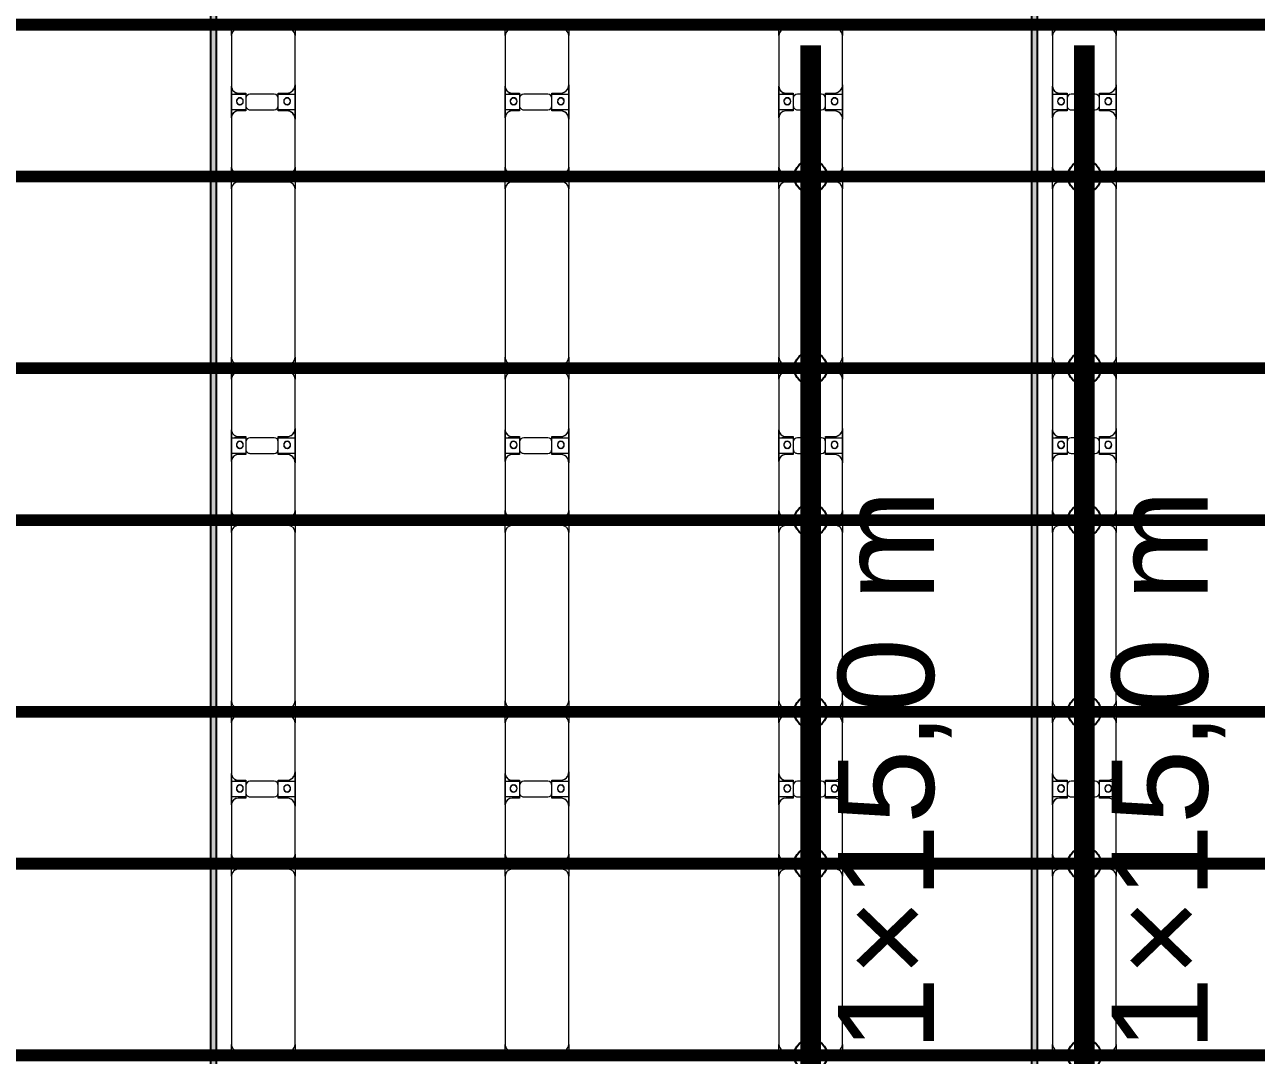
# Model space of a CAD drawing. Header units: millimetres. Extents: x -291190 to 146725, y 19759 to 185158.
# Drawn here: x -20923 to -11923, y 91933 to 99463 of the extents above; entities that cross this region are included whole.
import ezdxf

# ---------------------------------------------------------------- set-up
doc = ezdxf.new("R2010")
doc.units = ezdxf.units.MM
doc.layers.add('A-GENM', color=13, linetype='Continuous', lineweight=9)
doc.layers.add('S-BEAM', color=12, linetype='Continuous', lineweight=9)
doc.layers.add('GC-GHI CHU', color=2, linetype='Continuous')
doc.layers.add('GC-HOP 40x60 GIA CUONG', color=1, linetype='Continuous')
doc.styles.add('GC_VN', font='arial.ttf')

# ---------------------------------------------------------------- blocks, each defined once
blk = doc.blocks.new('Dai phao do pin - DẢI PHAO ĐỠ PIN-51784-KHUNG KẾT CẤU BÈ PIN 4')
at = {"layer": 'A-GENM', "color": 7}
for p, q in [((55929.9, 241.6), (55989.7, 241.6)), ((55929.9, 241.6), (55989.7, 241.6)), ((55939.7, 191.6), (55939.7, -173.4)), ((56349.7, 241.6), (55989.7, 241.6)), ((56349.7, 241.6), (56532.2, 241.6)), ((56532.2, 241.6), (56349.7, 241.6)), ((56409.7, 118.2), (56409.7, 181.6)), ((56417.8, 241.6), (56600.3, 241.6)), ((56417.8, 116.2), (56417.8, 241.6)), ((56600.3, 241.6), (56417.8, 241.6)), ((56532.2, 241.6), (56532.2, 116.2)), ((56540.3, 181.6), (56540.3, 118.2)), ((56950.3, 241.6), (56600.3, 241.6)), ((56950.3, 241.6), (56999.9, 241.6)), ((56950.3, 241.6), (56999.9, 241.6)), ((57039.9, 241.6), (57109.7, 241.6)), ((57039.9, 241.6), (57109.7, 241.6)), ((57059.7, 191.6), (57059.7, -173.4)), ((58340.3, 241.6), (57109.7, 241.6)), ((58340.3, 241.6), (58399.9, 241.6)), ((58340.3, 241.6), (58399.9, 241.6)), ((58390.3, -173.4), (58390.3, 191.6)), ((58439.9, 241.6), (58499.7, 241.6)), ((58439.9, 241.6), (58499.7, 241.6)), ((58449.7, 191.6), (58449.7, -173.4)), ((58859.7, 241.6), (58499.7, 241.6)), ((58859.7, 241.6), (59042.2, 241.6)), ((59042.2, 241.6), (58859.7, 241.6)), ((58919.7, 118.2), (58919.7, 181.6)), ((58927.8, 241.6), (59110.3, 241.6)), ((58927.8, 116.2), (58927.8, 241.6)), ((59110.3, 241.6), (58927.8, 241.6)), ((59042.2, 241.6), (59042.2, 116.2)), ((59050.3, 181.6), (59050.3, 118.2)), ((59460.3, 241.6), (59110.3, 241.6)), ((59460.3, 241.6), (59509.9, 241.6)), ((59460.3, 241.6), (59509.9, 241.6)), ((59549.9, 241.6), (59619.7, 241.6)), ((59549.9, 241.6), (59619.7, 241.6)), ((59569.7, 191.6), (59569.7, -173.4)), ((60850.3, 241.6), (59619.7, 241.6)), ((60850.3, 241.6), (60909.9, 241.6)), ((60850.3, 241.6), (60909.9, 241.6)), ((60900.3, -173.4), (60900.3, 191.6)), ((60949.9, 241.6), (61009.7, 241.6)), ((60949.9, 241.6), (61009.7, 241.6)), ((60959.7, 191.6), (60959.7, -173.4)), ((61369.7, 241.6), (61009.7, 241.6)), ((61369.7, 241.6), (61552.2, 241.6)), ((61552.2, 241.6), (61369.7, 241.6)), ((61429.7, 118.2), (61429.7, 181.6)), ((61437.8, 241.6), (61620.3, 241.6)), ((61437.8, 116.2), (61437.8, 241.6)), ((61620.3, 241.6), (61437.8, 241.6)), ((61552.2, 241.6), (61552.2, 116.2)), ((61560.3, 181.6), (61560.3, 118.2)), ((61970.3, 241.6), (61620.3, 241.6)), ((61970.3, 241.6), (62019.9, 241.6)), ((61970.3, 241.6), (62019.9, 241.6)), ((62059.9, 241.6), (62129.7, 241.6)), ((62059.9, 241.6), (62129.7, 241.6)), ((62079.7, 191.6), (62079.7, -173.4)), ((63360.3, 241.6), (62129.7, 241.6)), ((63360.3, 241.6), (63419.9, 241.6)), ((63360.3, 241.6), (63419.9, 241.6)), ((63410.3, -173.4), (63410.3, 191.6)), ((56502.2, 118.2), (56409.7, 118.2)), ((56540.3, 118.2), (56447.8, 118.2)), ((59012.2, 118.2), (58919.7, 118.2)), ((59050.3, 118.2), (58957.8, 118.2)), ((61522.2, 118.2), (61429.7, 118.2)), ((61560.3, 118.2), (61467.8, 118.2)), ((56417.8, 88.2), (56417.8, -88.2)), ((56532.2, -88.2), (56532.2, 88.2)), ((58927.8, 88.2), (58927.8, -88.2)), ((59042.2, -88.2), (59042.2, 88.2)), ((61437.8, 88.2), (61437.8, -88.2)), ((61552.2, -88.2), (61552.2, 88.2)), ((56409.7, -173.4), (56409.7, -118.2)), ((56409.7, -118.2), (56502.2, -118.2)), ((56417.8, -223.4), (56417.8, -116.2)), ((56417.8, -169.2), (56417.8, -202)), ((56447.8, -118.2), (56540.3, -118.2)), ((56532.2, -116.2), (56532.2, -223.4)), ((56540.3, -118.2), (56540.3, -173.4)), ((58919.7, -173.4), (58919.7, -118.2)), ((58919.7, -118.2), (59012.2, -118.2)), ((58927.8, -223.4), (58927.8, -116.2)), ((58927.8, -169.2), (58927.8, -202)), ((58957.8, -118.2), (59050.3, -118.2)), ((59042.2, -116.2), (59042.2, -223.4)), ((59050.3, -118.2), (59050.3, -173.4)), ((61429.7, -173.4), (61429.7, -118.2)), ((61429.7, -118.2), (61522.2, -118.2)), ((61437.8, -223.4), (61437.8, -116.2)), ((61437.8, -169.2), (61437.8, -202)), ((61467.8, -118.2), (61560.3, -118.2)), ((61552.2, -116.2), (61552.2, -223.4)), ((61560.3, -118.2), (61560.3, -173.4)), ((55989.7, -223.4), (55929.9, -223.4)), ((55989.7, -223.4), (55929.9, -223.4)), ((55989.7, -223.4), (56359.7, -223.4)), ((56532.2, -223.4), (56359.7, -223.4)), ((56359.7, -223.4), (56532.2, -223.4)), ((56590.3, -223.4), (56417.8, -223.4)), ((56417.8, -223.4), (56590.3, -223.4)), ((56590.3, -223.4), (56950.3, -223.4)), ((56999.9, -223.4), (56950.3, -223.4)), ((56999.9, -223.4), (56950.3, -223.4)), ((57109.7, -223.4), (57039.9, -223.4)), ((57109.7, -223.4), (57039.9, -223.4)), ((57109.7, -223.4), (58340.3, -223.4)), ((58399.9, -223.4), (58340.3, -223.4)), ((58399.9, -223.4), (58340.3, -223.4)), ((58499.7, -223.4), (58439.9, -223.4)), ((58499.7, -223.4), (58439.9, -223.4)), ((58499.7, -223.4), (58869.7, -223.4)), ((59042.2, -223.4), (58869.7, -223.4)), ((58869.7, -223.4), (59042.2, -223.4)), ((59100.3, -223.4), (58927.8, -223.4)), ((58927.8, -223.4), (59100.3, -223.4)), ((59100.3, -223.4), (59460.3, -223.4)), ((59509.9, -223.4), (59460.3, -223.4)), ((59509.9, -223.4), (59460.3, -223.4)), ((59619.7, -223.4), (59549.9, -223.4)), ((59619.7, -223.4), (59549.9, -223.4)), ((59619.7, -223.4), (60850.3, -223.4)), ((60909.9, -223.4), (60850.3, -223.4)), ((60909.9, -223.4), (60850.3, -223.4)), ((61009.7, -223.4), (60949.9, -223.4)), ((61009.7, -223.4), (60949.9, -223.4)), ((61009.7, -223.4), (61379.7, -223.4)), ((61552.2, -223.4), (61379.7, -223.4)), ((61379.7, -223.4), (61552.2, -223.4)), ((61610.3, -223.4), (61437.8, -223.4)), ((61437.8, -223.4), (61610.3, -223.4)), ((61610.3, -223.4), (61970.3, -223.4)), ((62019.9, -223.4), (61970.3, -223.4)), ((62019.9, -223.4), (61970.3, -223.4)), ((62129.7, -223.4), (62059.9, -223.4)), ((62129.7, -223.4), (62059.9, -223.4)), ((62129.7, -223.4), (63360.3, -223.4)), ((63419.9, -223.4), (63360.3, -223.4)), ((63419.9, -223.4), (63360.3, -223.4))]:
    blk.add_line(p, q, dxfattribs=at)
for centre, radius, start, end in [((55989.7, 191.6), 50, 90, 180), ((55989.7, 191.6), 50, 105, 180), ((56349.7, 181.6), 60, 360, 90), ((56349.7, 181.6), 60, 45, 60), ((56349.7, 181.6), 60, 360, 60), ((56349.7, 181.6), 60, 45, 60), ((56468.6, 183.2), 25, 0, 180), ((56468.6, 183.2), 25, 180, 0), ((56468.6, 183.2), 25, 360, 165), ((56471.4, 183.2), 25, 0, 180), ((56471.4, 183.2), 25, 90, 180), ((56471.4, 183.2), 25, 180, 0), ((56471.4, 183.2), 25, 180, 270), ((56468.6, 183.2), 25, 270, 360), ((56471.4, 183.2), 25, 15, 75), ((56600.3, 181.6), 60, 90, 180), ((56600.3, 181.6), 60, 120, 180), ((56950.3, 191.6), 50, 15, 90), ((56950.3, 191.6), 50, 15, 75), ((57109.7, 191.6), 50, 90, 180), ((57109.7, 191.6), 50, 150, 180), ((57109.7, 191.6), 50, 105, 120), ((58340.3, 191.6), 50, 360, 90), ((58340.3, 191.6), 50, 60, 90), ((58340.3, 191.6), 50, 15, 30), ((58499.7, 191.6), 50, 90, 180), ((58499.7, 191.6), 50, 105, 180), ((58859.7, 181.6), 60, 360, 90), ((58859.7, 181.6), 60, 45, 60), ((58859.7, 181.6), 60, 360, 60), ((58859.7, 181.6), 60, 45, 60), ((58978.6, 183.2), 25, 0, 180), ((58978.6, 183.2), 25, 180, 0), ((58978.6, 183.2), 25, 360, 165), ((58981.4, 183.2), 25, 0, 180), ((58981.4, 183.2), 25, 90, 180), ((58981.4, 183.2), 25, 180, 0), ((58981.4, 183.2), 25, 180, 270), ((58978.6, 183.2), 25, 270, 360), ((58981.4, 183.2), 25, 15, 75), ((59110.3, 181.6), 60, 90, 180), ((59110.3, 181.6), 60, 120, 180), ((59460.3, 191.6), 50, 15, 90), ((59460.3, 191.6), 50, 15, 75), ((59619.7, 191.6), 50, 90, 180), ((59619.7, 191.6), 50, 150, 180), ((59619.7, 191.6), 50, 105, 120), ((60850.3, 191.6), 50, 360, 90), ((60850.3, 191.6), 50, 60, 90), ((60850.3, 191.6), 50, 15, 30), ((61009.7, 191.6), 50, 90, 180), ((61009.7, 191.6), 50, 105, 180), ((61369.7, 181.6), 60, 360, 90), ((61369.7, 181.6), 60, 45, 60), ((61369.7, 181.6), 60, 360, 60), ((61369.7, 181.6), 60, 45, 60), ((61488.6, 183.2), 25, 0, 180), ((61488.6, 183.2), 25, 180, 360), ((61488.6, 183.2), 25, 360, 165), ((61491.4, 183.2), 25, 0, 180), ((61491.4, 183.2), 25, 90, 180), ((61491.4, 183.2), 25, 180, 0), ((61491.4, 183.2), 25, 180, 270), ((61488.6, 183.2), 25, 270, 360), ((61491.4, 183.2), 25, 15, 75), ((61620.3, 181.6), 60, 90, 180), ((61620.3, 181.6), 60, 120, 180), ((61970.3, 191.6), 50, 15, 90), ((61970.3, 191.6), 50, 15, 75), ((62129.7, 191.6), 50, 90, 180), ((62129.7, 191.6), 50, 150, 180), ((62129.7, 191.6), 50, 105, 120), ((63360.3, 191.6), 50, 360, 90), ((63360.3, 191.6), 50, 60, 90), ((63360.3, 191.6), 50, 15, 30), ((56447.8, 88.2), 30, 90, 180), ((56468.6, 183.2), 25, 210, 255), ((56471.4, 183.2), 25, 285, 330), ((56502.2, 88.2), 30, 360, 90), ((58957.8, 88.2), 30, 90, 180), ((58978.6, 183.2), 25, 210, 255), ((58981.4, 183.2), 25, 285, 330), ((59012.2, 88.2), 30, 360, 90), ((61467.8, 88.2), 30, 90, 180), ((61488.6, 183.2), 25, 210, 255), ((61491.4, 183.2), 25, 285, 330), ((61522.2, 88.2), 30, 360, 90), ((56447.8, -88.2), 30, 180, 270), ((56502.2, -88.2), 30, 270, 360), ((58957.8, -88.2), 30, 180, 270), ((59012.2, -88.2), 30, 270, 360), ((61467.8, -88.2), 30, 180, 270), ((61522.2, -88.2), 30, 270, 360), ((55989.7, -173.4), 50, 180, 270), ((55989.7, -173.4), 50, 180, 255), ((56359.7, -173.4), 50, 270, 360), ((56359.7, -173.4), 50, 285, 360), ((56359.7, -173.4), 50, 315, 0), ((56359.7, -173.4), 50, 315, 0), ((56468.6, -161.8), 25, 0, 180), ((56468.6, -161.8), 25, 180, 0), ((56468.6, -161.8), 25, 105, 165), ((56468.6, -161.8), 25, 195, 360), ((56471.4, -161.8), 25, 0, 180), ((56471.4, -161.8), 25, 105, 180), ((56471.4, -161.8), 25, 180, 360), ((56471.4, -161.8), 25, 180, 270), ((56468.6, -161.8), 25, 360, 75), ((56471.4, -161.8), 25, 15, 75), ((56471.4, -161.8), 25, 285, 345), ((56590.3, -173.4), 50, 180, 270), ((56590.3, -173.4), 50, 180, 255), ((57109.7, -173.4), 50, 180, 270), ((57109.7, -173.4), 50, 180, 210), ((58340.3, -173.4), 50, 270, 360), ((58340.3, -173.4), 50, 330, 360), ((58499.7, -173.4), 50, 180, 270), ((58499.7, -173.4), 50, 180, 255), ((58869.7, -173.4), 50, 270, 360), ((58869.7, -173.4), 50, 285, 360), ((58869.7, -173.4), 50, 315, 0), ((58869.7, -173.4), 50, 315, 0), ((58978.6, -161.8), 25, 0, 180), ((58978.6, -161.8), 25, 180, 0), ((58978.6, -161.8), 25, 105, 165), ((58978.6, -161.8), 25, 195, 360), ((58981.4, -161.8), 25, 0, 180), ((58981.4, -161.8), 25, 105, 180), ((58981.4, -161.8), 25, 180, 360), ((58981.4, -161.8), 25, 180, 270), ((58978.6, -161.8), 25, 360, 75), ((58981.4, -161.8), 25, 15, 75), ((58981.4, -161.8), 25, 285, 345), ((59100.3, -173.4), 50, 180, 270), ((59100.3, -173.4), 50, 180, 255), ((59619.7, -173.4), 50, 180, 270), ((59619.7, -173.4), 50, 180, 210), ((60850.3, -173.4), 50, 270, 360), ((60850.3, -173.4), 50, 330, 360), ((61009.7, -173.4), 50, 180, 270), ((61009.7, -173.4), 50, 180, 255), ((61379.7, -173.4), 50, 270, 360), ((61379.7, -173.4), 50, 285, 360), ((61379.7, -173.4), 50, 315, 0), ((61379.7, -173.4), 50, 315, 0), ((61488.6, -161.8), 25, 0, 180), ((61488.6, -161.8), 25, 180, 360), ((61488.6, -161.8), 25, 105, 165), ((61488.6, -161.8), 25, 195, 360), ((61491.4, -161.8), 25, 0, 180), ((61491.4, -161.8), 25, 105, 180), ((61491.4, -161.8), 25, 180, 360), ((61491.4, -161.8), 25, 180, 270), ((61488.6, -161.8), 25, 360, 75), ((61491.4, -161.8), 25, 15, 75), ((61491.4, -161.8), 25, 285, 345), ((61610.3, -173.4), 50, 180, 270), ((61610.3, -173.4), 50, 180, 255), ((62129.7, -173.4), 50, 180, 270), ((62129.7, -173.4), 50, 180, 210), ((63360.3, -173.4), 50, 270, 360), ((63360.3, -173.4), 50, 330, 360), ((56590.3, -173.4), 50, 210, 225), ((56590.3, -173.4), 50, 210, 225), ((56950.3, -173.4), 50, 270, 345), ((56950.3, -173.4), 50, 285, 345), ((57109.7, -173.4), 50, 240, 270), ((58340.3, -173.4), 50, 285, 300), ((59100.3, -173.4), 50, 210, 225), ((59100.3, -173.4), 50, 210, 225), ((59460.3, -173.4), 50, 270, 345), ((59460.3, -173.4), 50, 285, 345), ((59619.7, -173.4), 50, 240, 270), ((60850.3, -173.4), 50, 285, 300), ((61610.3, -173.4), 50, 210, 225), ((61610.3, -173.4), 50, 210, 225), ((61970.3, -173.4), 50, 270, 345), ((61970.3, -173.4), 50, 285, 345), ((62129.7, -173.4), 50, 240, 270), ((63360.3, -173.4), 50, 285, 300)]:
    blk.add_arc(centre, radius, start, end, dxfattribs=at)
blk = doc.blocks.new('Dai phao do pin - DẢI PHAO ĐỠ PIN-V13-KHUNG KẾT CẤU BÈ PIN 4')
at = {"layer": 'A-GENM', "color": 7}
for p, q in [((55929.9, 241.6), (55989.7, 241.6)), ((55929.9, 241.6), (55989.7, 241.6)), ((55939.7, 191.6), (55939.7, -173.4)), ((56349.7, 241.6), (55989.7, 241.6)), ((56349.7, 241.6), (56532.2, 241.6)), ((56532.2, 241.6), (56349.7, 241.6)), ((56409.7, 118.2), (56409.7, 181.6)), ((56417.8, 241.6), (56600.3, 241.6)), ((56417.8, 116.2), (56417.8, 241.6)), ((56600.3, 241.6), (56417.8, 241.6)), ((56532.2, 241.6), (56532.2, 116.2)), ((56540.3, 181.6), (56540.3, 118.2)), ((56950.3, 241.6), (56600.3, 241.6)), ((56950.3, 241.6), (56999.9, 241.6)), ((56950.3, 241.6), (56999.9, 241.6)), ((57039.9, 241.6), (57109.7, 241.6)), ((57039.9, 241.6), (57109.7, 241.6)), ((57059.7, 191.6), (57059.7, -173.4)), ((58340.3, 241.6), (57109.7, 241.6)), ((58340.3, 241.6), (58399.9, 241.6)), ((58340.3, 241.6), (58399.9, 241.6)), ((58390.3, -173.4), (58390.3, 191.6)), ((58439.9, 241.6), (58499.7, 241.6)), ((58439.9, 241.6), (58499.7, 241.6)), ((58449.7, 191.6), (58449.7, -173.4)), ((58859.7, 241.6), (58499.7, 241.6)), ((58859.7, 241.6), (59042.2, 241.6)), ((59042.2, 241.6), (58859.7, 241.6)), ((58919.7, 118.2), (58919.7, 181.6)), ((58927.8, 241.6), (59110.3, 241.6)), ((58927.8, 116.2), (58927.8, 241.6)), ((59110.3, 241.6), (58927.8, 241.6)), ((59042.2, 241.6), (59042.2, 116.2)), ((59050.3, 181.6), (59050.3, 118.2)), ((59460.3, 241.6), (59110.3, 241.6)), ((59460.3, 241.6), (59509.9, 241.6)), ((59460.3, 241.6), (59509.9, 241.6)), ((59549.9, 241.6), (59619.7, 241.6)), ((59549.9, 241.6), (59619.7, 241.6)), ((59569.7, 191.6), (59569.7, -173.4)), ((60850.3, 241.6), (59619.7, 241.6)), ((60850.3, 241.6), (60909.9, 241.6)), ((60850.3, 241.6), (60909.9, 241.6)), ((60900.3, -173.4), (60900.3, 191.6)), ((60949.9, 241.6), (61009.7, 241.6)), ((60949.9, 241.6), (61009.7, 241.6)), ((60959.7, 191.6), (60959.7, -173.4)), ((61369.7, 241.6), (61009.7, 241.6)), ((61369.7, 241.6), (61552.2, 241.6)), ((61552.2, 241.6), (61369.7, 241.6)), ((61429.7, 118.2), (61429.7, 181.6)), ((61437.8, 241.6), (61620.3, 241.6)), ((61437.8, 116.2), (61437.8, 241.6)), ((61620.3, 241.6), (61437.8, 241.6)), ((61552.2, 241.6), (61552.2, 116.2)), ((61560.3, 181.6), (61560.3, 118.2)), ((61970.3, 241.6), (61620.3, 241.6)), ((61970.3, 241.6), (62019.9, 241.6)), ((61970.3, 241.6), (62019.9, 241.6)), ((62059.9, 241.6), (62129.7, 241.6)), ((62059.9, 241.6), (62129.7, 241.6)), ((62079.7, 191.6), (62079.7, -173.4)), ((63360.3, 241.6), (62129.7, 241.6)), ((63360.3, 241.6), (63419.9, 241.6)), ((63360.3, 241.6), (63419.9, 241.6)), ((63410.3, -173.4), (63410.3, 191.6)), ((56502.2, 118.2), (56409.7, 118.2)), ((56540.3, 118.2), (56447.8, 118.2)), ((59012.2, 118.2), (58919.7, 118.2)), ((59050.3, 118.2), (58957.8, 118.2)), ((61522.2, 118.2), (61429.7, 118.2)), ((61560.3, 118.2), (61467.8, 118.2)), ((56417.8, 88.2), (56417.8, -88.2)), ((56532.2, -88.2), (56532.2, 88.2)), ((58927.8, 88.2), (58927.8, -88.2)), ((59042.2, -88.2), (59042.2, 88.2)), ((61437.8, 88.2), (61437.8, -88.2)), ((61552.2, -88.2), (61552.2, 88.2)), ((56409.7, -173.4), (56409.7, -118.2)), ((56409.7, -118.2), (56502.2, -118.2)), ((56417.8, -223.4), (56417.8, -116.2)), ((56417.8, -169.2), (56417.8, -202)), ((56447.8, -118.2), (56540.3, -118.2)), ((56532.2, -116.2), (56532.2, -223.4)), ((56540.3, -118.2), (56540.3, -173.4)), ((58919.7, -173.4), (58919.7, -118.2)), ((58919.7, -118.2), (59012.2, -118.2)), ((58927.8, -223.4), (58927.8, -116.2)), ((58927.8, -169.2), (58927.8, -202)), ((58957.8, -118.2), (59050.3, -118.2)), ((59042.2, -116.2), (59042.2, -223.4)), ((59050.3, -118.2), (59050.3, -173.4)), ((61429.7, -173.4), (61429.7, -118.2)), ((61429.7, -118.2), (61522.2, -118.2)), ((61437.8, -223.4), (61437.8, -116.2)), ((61437.8, -169.2), (61437.8, -202)), ((61467.8, -118.2), (61560.3, -118.2)), ((61552.2, -116.2), (61552.2, -223.4)), ((61560.3, -118.2), (61560.3, -173.4)), ((55989.7, -223.4), (55929.9, -223.4)), ((55989.7, -223.4), (55929.9, -223.4)), ((55989.7, -223.4), (56359.7, -223.4)), ((56532.2, -223.4), (56359.7, -223.4)), ((56359.7, -223.4), (56532.2, -223.4)), ((56590.3, -223.4), (56417.8, -223.4)), ((56417.8, -223.4), (56590.3, -223.4)), ((56590.3, -223.4), (56950.3, -223.4)), ((56999.9, -223.4), (56950.3, -223.4)), ((56999.9, -223.4), (56950.3, -223.4)), ((57109.7, -223.4), (57039.9, -223.4)), ((57109.7, -223.4), (57039.9, -223.4)), ((57109.7, -223.4), (58340.3, -223.4)), ((58399.9, -223.4), (58340.3, -223.4)), ((58399.9, -223.4), (58340.3, -223.4)), ((58499.7, -223.4), (58439.9, -223.4)), ((58499.7, -223.4), (58439.9, -223.4)), ((58499.7, -223.4), (58869.7, -223.4)), ((59042.2, -223.4), (58869.7, -223.4)), ((58869.7, -223.4), (59042.2, -223.4)), ((59100.3, -223.4), (58927.8, -223.4)), ((58927.8, -223.4), (59100.3, -223.4)), ((59100.3, -223.4), (59460.3, -223.4)), ((59509.9, -223.4), (59460.3, -223.4)), ((59509.9, -223.4), (59460.3, -223.4)), ((59619.7, -223.4), (59549.9, -223.4)), ((59619.7, -223.4), (59549.9, -223.4)), ((59619.7, -223.4), (60850.3, -223.4)), ((60909.9, -223.4), (60850.3, -223.4)), ((60909.9, -223.4), (60850.3, -223.4)), ((61009.7, -223.4), (60949.9, -223.4)), ((61009.7, -223.4), (60949.9, -223.4)), ((61009.7, -223.4), (61379.7, -223.4)), ((61552.2, -223.4), (61379.7, -223.4)), ((61379.7, -223.4), (61552.2, -223.4)), ((61610.3, -223.4), (61437.8, -223.4)), ((61437.8, -223.4), (61610.3, -223.4)), ((61610.3, -223.4), (61970.3, -223.4)), ((62019.9, -223.4), (61970.3, -223.4)), ((62019.9, -223.4), (61970.3, -223.4)), ((62129.7, -223.4), (62059.9, -223.4)), ((62129.7, -223.4), (62059.9, -223.4)), ((62129.7, -223.4), (63360.3, -223.4)), ((63419.9, -223.4), (63360.3, -223.4)), ((63419.9, -223.4), (63360.3, -223.4))]:
    blk.add_line(p, q, dxfattribs=at)
for centre, radius, start, end in [((55989.7, 191.6), 50, 90, 180), ((55989.7, 191.6), 50, 105, 180), ((56349.7, 181.6), 60, 360, 90), ((56349.7, 181.6), 60, 45, 60), ((56349.7, 181.6), 60, 360, 60), ((56349.7, 181.6), 60, 45, 60), ((56468.6, 183.2), 25, 0, 180), ((56468.6, 183.2), 25, 180, 0), ((56468.6, 183.2), 25, 360, 165), ((56471.4, 183.2), 25, 0, 180), ((56471.4, 183.2), 25, 90, 180), ((56471.4, 183.2), 25, 180, 0), ((56471.4, 183.2), 25, 180, 270), ((56468.6, 183.2), 25, 270, 360), ((56471.4, 183.2), 25, 15, 75), ((56600.3, 181.6), 60, 90, 180), ((56600.3, 181.6), 60, 120, 180), ((56950.3, 191.6), 50, 15, 90), ((56950.3, 191.6), 50, 15, 75), ((57109.7, 191.6), 50, 90, 180), ((57109.7, 191.6), 50, 150, 180), ((57109.7, 191.6), 50, 105, 120), ((58340.3, 191.6), 50, 360, 90), ((58340.3, 191.6), 50, 60, 90), ((58340.3, 191.6), 50, 15, 30), ((58499.7, 191.6), 50, 90, 180), ((58499.7, 191.6), 50, 105, 180), ((58859.7, 181.6), 60, 360, 90), ((58859.7, 181.6), 60, 45, 60), ((58859.7, 181.6), 60, 360, 60), ((58859.7, 181.6), 60, 45, 60), ((58978.6, 183.2), 25, 0, 180), ((58978.6, 183.2), 25, 180, 0), ((58978.6, 183.2), 25, 360, 165), ((58981.4, 183.2), 25, 0, 180), ((58981.4, 183.2), 25, 90, 180), ((58981.4, 183.2), 25, 180, 0), ((58981.4, 183.2), 25, 180, 270), ((58978.6, 183.2), 25, 270, 360), ((58981.4, 183.2), 25, 15, 75), ((59110.3, 181.6), 60, 90, 180), ((59110.3, 181.6), 60, 120, 180), ((59460.3, 191.6), 50, 15, 90), ((59460.3, 191.6), 50, 15, 75), ((59619.7, 191.6), 50, 90, 180), ((59619.7, 191.6), 50, 150, 180), ((59619.7, 191.6), 50, 105, 120), ((60850.3, 191.6), 50, 360, 90), ((60850.3, 191.6), 50, 60, 90), ((60850.3, 191.6), 50, 15, 30), ((61009.7, 191.6), 50, 90, 180), ((61009.7, 191.6), 50, 105, 180), ((61369.7, 181.6), 60, 360, 90), ((61369.7, 181.6), 60, 45, 60), ((61369.7, 181.6), 60, 360, 60), ((61369.7, 181.6), 60, 45, 60), ((61488.6, 183.2), 25, 0, 180), ((61488.6, 183.2), 25, 180, 360), ((61488.6, 183.2), 25, 360, 165), ((61491.4, 183.2), 25, 0, 180), ((61491.4, 183.2), 25, 90, 180), ((61491.4, 183.2), 25, 180, 0), ((61491.4, 183.2), 25, 180, 270), ((61488.6, 183.2), 25, 270, 360), ((61491.4, 183.2), 25, 15, 75), ((61620.3, 181.6), 60, 90, 180), ((61620.3, 181.6), 60, 120, 180), ((61970.3, 191.6), 50, 15, 90), ((61970.3, 191.6), 50, 15, 75), ((62129.7, 191.6), 50, 90, 180), ((62129.7, 191.6), 50, 150, 180), ((62129.7, 191.6), 50, 105, 120), ((63360.3, 191.6), 50, 360, 90), ((63360.3, 191.6), 50, 60, 90), ((63360.3, 191.6), 50, 15, 30), ((56447.8, 88.2), 30, 90, 180), ((56468.6, 183.2), 25, 210, 255), ((56471.4, 183.2), 25, 285, 330), ((56502.2, 88.2), 30, 360, 90), ((58957.8, 88.2), 30, 90, 180), ((58978.6, 183.2), 25, 210, 255), ((58981.4, 183.2), 25, 285, 330), ((59012.2, 88.2), 30, 360, 90), ((61467.8, 88.2), 30, 90, 180), ((61488.6, 183.2), 25, 210, 255), ((61491.4, 183.2), 25, 285, 330), ((61522.2, 88.2), 30, 360, 90), ((56447.8, -88.2), 30, 180, 270), ((56502.2, -88.2), 30, 270, 360), ((58957.8, -88.2), 30, 180, 270), ((59012.2, -88.2), 30, 270, 360), ((61467.8, -88.2), 30, 180, 270), ((61522.2, -88.2), 30, 270, 360), ((55989.7, -173.4), 50, 180, 270), ((56359.7, -173.4), 50, 270, 360), ((56468.6, -161.8), 25, 0, 180), ((56468.6, -161.8), 25, 180, 0), ((56468.6, -161.8), 25, 105, 165), ((56468.6, -161.8), 25, 195, 360), ((56471.4, -161.8), 25, 0, 180), ((56471.4, -161.8), 25, 105, 180), ((56471.4, -161.8), 25, 180, 360), ((56471.4, -161.8), 25, 180, 270), ((56468.6, -161.8), 25, 360, 75), ((56471.4, -161.8), 25, 15, 75), ((56471.4, -161.8), 25, 285, 345), ((56590.3, -173.4), 50, 180, 270), ((56950.3, -173.4), 50, 270, 360), ((57109.7, -173.4), 50, 180, 270), ((58340.3, -173.4), 50, 270, 360), ((58499.7, -173.4), 50, 180, 270), ((58869.7, -173.4), 50, 270, 360), ((58978.6, -161.8), 25, 0, 180), ((58978.6, -161.8), 25, 180, 0), ((58978.6, -161.8), 25, 105, 165), ((58978.6, -161.8), 25, 195, 360), ((58981.4, -161.8), 25, 0, 180), ((58981.4, -161.8), 25, 105, 180), ((58981.4, -161.8), 25, 180, 360), ((58981.4, -161.8), 25, 180, 270), ((58978.6, -161.8), 25, 360, 75), ((58981.4, -161.8), 25, 15, 75), ((58981.4, -161.8), 25, 285, 345), ((59100.3, -173.4), 50, 180, 270), ((59460.3, -173.4), 50, 270, 360), ((59619.7, -173.4), 50, 180, 270), ((60850.3, -173.4), 50, 270, 360), ((61009.7, -173.4), 50, 180, 270), ((61379.7, -173.4), 50, 270, 360), ((61488.6, -161.8), 25, 0, 180), ((61488.6, -161.8), 25, 180, 360), ((61488.6, -161.8), 25, 105, 165), ((61488.6, -161.8), 25, 195, 360), ((61491.4, -161.8), 25, 0, 180), ((61491.4, -161.8), 25, 105, 180), ((61491.4, -161.8), 25, 180, 360), ((61491.4, -161.8), 25, 180, 270), ((61488.6, -161.8), 25, 360, 75), ((61491.4, -161.8), 25, 15, 75), ((61491.4, -161.8), 25, 285, 345), ((61610.3, -173.4), 50, 180, 270), ((61970.3, -173.4), 50, 270, 360), ((62129.7, -173.4), 50, 180, 270), ((63360.3, -173.4), 50, 270, 360), ((55989.7, -173.4), 50, 189.01741, 255), ((56359.7, -173.4), 50, 285, 350.98259), ((56359.7, -173.4), 50, 315, 350.98259), ((56359.7, -173.4), 50, 315, 350.98259), ((56590.3, -173.4), 50, 189.01741, 255), ((56590.3, -173.4), 50, 210, 225), ((56590.3, -173.4), 50, 210, 225), ((56950.3, -173.4), 50, 285, 350.98259), ((57109.7, -173.4), 50, 195, 210), ((57109.7, -173.4), 50, 240, 270), ((58340.3, -173.4), 50, 285, 300), ((58340.3, -173.4), 50, 330, 345), ((58499.7, -173.4), 50, 189.01741, 255), ((58869.7, -173.4), 50, 285, 350.98259), ((58869.7, -173.4), 50, 315, 350.98259), ((58869.7, -173.4), 50, 315, 350.98259), ((59100.3, -173.4), 50, 189.01741, 255), ((59100.3, -173.4), 50, 210, 225), ((59100.3, -173.4), 50, 210, 225), ((59460.3, -173.4), 50, 285, 350.98259), ((59619.7, -173.4), 50, 195, 210), ((59619.7, -173.4), 50, 240, 270), ((60850.3, -173.4), 50, 285, 300), ((60850.3, -173.4), 50, 330, 345), ((61009.7, -173.4), 50, 189.01741, 255), ((61379.7, -173.4), 50, 285, 350.98259), ((61379.7, -173.4), 50, 315, 350.98259), ((61379.7, -173.4), 50, 315, 350.98259), ((61610.3, -173.4), 50, 189.01741, 255), ((61610.3, -173.4), 50, 210, 225), ((61610.3, -173.4), 50, 210, 225), ((61970.3, -173.4), 50, 285, 350.98259), ((62129.7, -173.4), 50, 195, 210), ((62129.7, -173.4), 50, 240, 270), ((63360.3, -173.4), 50, 285, 300), ((63360.3, -173.4), 50, 330, 345)]:
    blk.add_arc(centre, radius, start, end, dxfattribs=at)
blk = doc.blocks.new('Dai phao do pin - DẢI PHAO ĐỠ PIN-V14-KHUNG KẾT CẤU BÈ PIN 4')
at = {"layer": 'A-GENM', "color": 7}
for p, q in [((55929.9, 241.6), (55989.7, 241.6)), ((55929.9, 241.6), (55989.7, 241.6)), ((55939.7, 191.6), (55939.7, -173.4)), ((56349.7, 241.6), (55989.7, 241.6)), ((56349.7, 241.6), (56532.2, 241.6)), ((56532.2, 241.6), (56349.7, 241.6)), ((56409.7, 118.2), (56409.7, 181.6)), ((56417.8, 241.6), (56600.3, 241.6)), ((56417.8, 116.2), (56417.8, 241.6)), ((56600.3, 241.6), (56417.8, 241.6)), ((56532.2, 241.6), (56532.2, 116.2)), ((56540.3, 181.6), (56540.3, 118.2)), ((56950.3, 241.6), (56600.3, 241.6)), ((56950.3, 241.6), (56999.9, 241.6)), ((56950.3, 241.6), (56999.9, 241.6)), ((57039.9, 241.6), (57109.7, 241.6)), ((57039.9, 241.6), (57109.7, 241.6)), ((57059.7, 191.6), (57059.7, -173.4)), ((58340.3, 241.6), (57109.7, 241.6)), ((58340.3, 241.6), (58399.9, 241.6)), ((58340.3, 241.6), (58399.9, 241.6)), ((58390.3, -173.4), (58390.3, 191.6)), ((58439.9, 241.6), (58499.7, 241.6)), ((58439.9, 241.6), (58499.7, 241.6)), ((58449.7, 191.6), (58449.7, -173.4)), ((58859.7, 241.6), (58499.7, 241.6)), ((58859.7, 241.6), (59042.2, 241.6)), ((59042.2, 241.6), (58859.7, 241.6)), ((58919.7, 118.2), (58919.7, 181.6)), ((58927.8, 241.6), (59110.3, 241.6)), ((58927.8, 116.2), (58927.8, 241.6)), ((59110.3, 241.6), (58927.8, 241.6)), ((59042.2, 241.6), (59042.2, 116.2)), ((59050.3, 181.6), (59050.3, 118.2)), ((59460.3, 241.6), (59110.3, 241.6)), ((59460.3, 241.6), (59509.9, 241.6)), ((59460.3, 241.6), (59509.9, 241.6)), ((59549.9, 241.6), (59619.7, 241.6)), ((59549.9, 241.6), (59619.7, 241.6)), ((59569.7, 191.6), (59569.7, -173.4)), ((60850.3, 241.6), (59619.7, 241.6)), ((60850.3, 241.6), (60909.9, 241.6)), ((60850.3, 241.6), (60909.9, 241.6)), ((60900.3, -173.4), (60900.3, 191.6)), ((60949.9, 241.6), (61009.7, 241.6)), ((60949.9, 241.6), (61009.7, 241.6)), ((60959.7, 191.6), (60959.7, -173.4)), ((61369.7, 241.6), (61009.7, 241.6)), ((61369.7, 241.6), (61552.2, 241.6)), ((61552.2, 241.6), (61369.7, 241.6)), ((61429.7, 118.2), (61429.7, 181.6)), ((61437.8, 241.6), (61620.3, 241.6)), ((61437.8, 116.2), (61437.8, 241.6)), ((61620.3, 241.6), (61437.8, 241.6)), ((61552.2, 241.6), (61552.2, 116.2)), ((61560.3, 181.6), (61560.3, 118.2)), ((61970.3, 241.6), (61620.3, 241.6)), ((61970.3, 241.6), (62019.9, 241.6)), ((61970.3, 241.6), (62019.9, 241.6)), ((62059.9, 241.6), (62129.7, 241.6)), ((62059.9, 241.6), (62129.7, 241.6)), ((62079.7, 191.6), (62079.7, -173.4)), ((63360.3, 241.6), (62129.7, 241.6)), ((63360.3, 241.6), (63419.9, 241.6)), ((63360.3, 241.6), (63419.9, 241.6)), ((63410.3, -173.4), (63410.3, 191.6)), ((56502.2, 118.2), (56409.7, 118.2)), ((56540.3, 118.2), (56447.8, 118.2)), ((59012.2, 118.2), (58919.7, 118.2)), ((59050.3, 118.2), (58957.8, 118.2)), ((61522.2, 118.2), (61429.7, 118.2)), ((61560.3, 118.2), (61467.8, 118.2)), ((56417.8, 88.2), (56417.8, -88.2)), ((56532.2, -88.2), (56532.2, 88.2)), ((58927.8, 88.2), (58927.8, -88.2)), ((59042.2, -88.2), (59042.2, 88.2)), ((61437.8, 88.2), (61437.8, -88.2)), ((61552.2, -88.2), (61552.2, 88.2)), ((56409.7, -173.4), (56409.7, -118.2)), ((56409.7, -118.2), (56502.2, -118.2)), ((56417.8, -223.4), (56417.8, -116.2)), ((56417.8, -169.2), (56417.8, -202)), ((56447.8, -118.2), (56540.3, -118.2)), ((56532.2, -116.2), (56532.2, -223.4)), ((56540.3, -118.2), (56540.3, -173.4)), ((58919.7, -173.4), (58919.7, -118.2)), ((58919.7, -118.2), (59012.2, -118.2)), ((58927.8, -223.4), (58927.8, -116.2)), ((58927.8, -169.2), (58927.8, -202)), ((58957.8, -118.2), (59050.3, -118.2)), ((59042.2, -116.2), (59042.2, -223.4)), ((59050.3, -118.2), (59050.3, -173.4)), ((61429.7, -173.4), (61429.7, -118.2)), ((61429.7, -118.2), (61522.2, -118.2)), ((61437.8, -223.4), (61437.8, -116.2)), ((61437.8, -169.2), (61437.8, -202)), ((61467.8, -118.2), (61560.3, -118.2)), ((61552.2, -116.2), (61552.2, -223.4)), ((61560.3, -118.2), (61560.3, -173.4)), ((55989.7, -223.4), (55929.9, -223.4)), ((55989.7, -223.4), (55929.9, -223.4)), ((55989.7, -223.4), (56359.7, -223.4)), ((56532.2, -223.4), (56359.7, -223.4)), ((56359.7, -223.4), (56532.2, -223.4)), ((56590.3, -223.4), (56417.8, -223.4)), ((56417.8, -223.4), (56590.3, -223.4)), ((56590.3, -223.4), (56950.3, -223.4)), ((56999.9, -223.4), (56950.3, -223.4)), ((56999.9, -223.4), (56950.3, -223.4)), ((57109.7, -223.4), (57039.9, -223.4)), ((57109.7, -223.4), (57039.9, -223.4)), ((57109.7, -223.4), (58340.3, -223.4)), ((58399.9, -223.4), (58340.3, -223.4)), ((58399.9, -223.4), (58340.3, -223.4)), ((58499.7, -223.4), (58439.9, -223.4)), ((58499.7, -223.4), (58439.9, -223.4)), ((58499.7, -223.4), (58869.7, -223.4)), ((59042.2, -223.4), (58869.7, -223.4)), ((58869.7, -223.4), (59042.2, -223.4)), ((59100.3, -223.4), (58927.8, -223.4)), ((58927.8, -223.4), (59100.3, -223.4)), ((59100.3, -223.4), (59460.3, -223.4)), ((59509.9, -223.4), (59460.3, -223.4)), ((59509.9, -223.4), (59460.3, -223.4)), ((59619.7, -223.4), (59549.9, -223.4)), ((59619.7, -223.4), (59549.9, -223.4)), ((59619.7, -223.4), (60850.3, -223.4)), ((60909.9, -223.4), (60850.3, -223.4)), ((60909.9, -223.4), (60850.3, -223.4)), ((61009.7, -223.4), (60949.9, -223.4)), ((61009.7, -223.4), (60949.9, -223.4)), ((61009.7, -223.4), (61379.7, -223.4)), ((61552.2, -223.4), (61379.7, -223.4)), ((61379.7, -223.4), (61552.2, -223.4)), ((61610.3, -223.4), (61437.8, -223.4)), ((61437.8, -223.4), (61610.3, -223.4)), ((61610.3, -223.4), (61970.3, -223.4)), ((62019.9, -223.4), (61970.3, -223.4)), ((62019.9, -223.4), (61970.3, -223.4)), ((62129.7, -223.4), (62059.9, -223.4)), ((62129.7, -223.4), (62059.9, -223.4)), ((62129.7, -223.4), (63360.3, -223.4)), ((63419.9, -223.4), (63360.3, -223.4)), ((63419.9, -223.4), (63360.3, -223.4))]:
    blk.add_line(p, q, dxfattribs=at)
for centre, radius, start, end in [((55989.7, 191.6), 50, 90, 180), ((55989.7, 191.6), 50, 105, 180), ((56349.7, 181.6), 60, 360, 90), ((56349.7, 181.6), 60, 45, 60), ((56349.7, 181.6), 60, 3.17907, 60), ((56349.7, 181.6), 60, 45, 60), ((56468.6, 183.2), 25, 0, 180), ((56468.6, 183.2), 25, 180, 0), ((56468.6, 183.2), 25, 360, 165), ((56471.4, 183.2), 25, 0, 180), ((56471.4, 183.2), 25, 90, 180), ((56471.4, 183.2), 25, 180, 0), ((56471.4, 183.2), 25, 180, 270), ((56468.6, 183.2), 25, 270, 360), ((56471.4, 183.2), 25, 15, 75), ((56600.3, 181.6), 60, 90, 180), ((56600.3, 181.6), 60, 120, 176.82093), ((56950.3, 191.6), 50, 15, 90), ((56950.3, 191.6), 50, 15, 75), ((57109.7, 191.6), 50, 90, 180), ((57109.7, 191.6), 50, 150, 180), ((57109.7, 191.6), 50, 105, 120), ((58340.3, 191.6), 50, 360, 90), ((58340.3, 191.6), 50, 60, 90), ((58340.3, 191.6), 50, 15, 30), ((58499.7, 191.6), 50, 90, 180), ((58499.7, 191.6), 50, 105, 180), ((58859.7, 181.6), 60, 360, 90), ((58859.7, 181.6), 60, 45, 60), ((58859.7, 181.6), 60, 3.17907, 60), ((58859.7, 181.6), 60, 45, 60), ((58978.6, 183.2), 25, 0, 180), ((58978.6, 183.2), 25, 180, 0), ((58978.6, 183.2), 25, 360, 165), ((58981.4, 183.2), 25, 0, 180), ((58981.4, 183.2), 25, 90, 180), ((58981.4, 183.2), 25, 180, 0), ((58981.4, 183.2), 25, 180, 270), ((58978.6, 183.2), 25, 270, 360), ((58981.4, 183.2), 25, 15, 75), ((59110.3, 181.6), 60, 90, 180), ((59110.3, 181.6), 60, 120, 176.82093), ((59460.3, 191.6), 50, 15, 90), ((59460.3, 191.6), 50, 15, 75), ((59619.7, 191.6), 50, 90, 180), ((59619.7, 191.6), 50, 150, 180), ((59619.7, 191.6), 50, 105, 120), ((60850.3, 191.6), 50, 360, 90), ((60850.3, 191.6), 50, 60, 90), ((60850.3, 191.6), 50, 15, 30), ((61009.7, 191.6), 50, 90, 180), ((61009.7, 191.6), 50, 105, 180), ((61369.7, 181.6), 60, 360, 90), ((61369.7, 181.6), 60, 45, 60), ((61369.7, 181.6), 60, 3.17907, 60), ((61369.7, 181.6), 60, 45, 60), ((61488.6, 183.2), 25, 0, 180), ((61488.6, 183.2), 25, 180, 360), ((61488.6, 183.2), 25, 360, 165), ((61491.4, 183.2), 25, 0, 180), ((61491.4, 183.2), 25, 90, 180), ((61491.4, 183.2), 25, 180, 0), ((61491.4, 183.2), 25, 180, 270), ((61488.6, 183.2), 25, 270, 360), ((61491.4, 183.2), 25, 15, 75), ((61620.3, 181.6), 60, 90, 180), ((61620.3, 181.6), 60, 120, 176.82093), ((61970.3, 191.6), 50, 15, 90), ((61970.3, 191.6), 50, 15, 75), ((62129.7, 191.6), 50, 90, 180), ((62129.7, 191.6), 50, 150, 180), ((62129.7, 191.6), 50, 105, 120), ((63360.3, 191.6), 50, 360, 90), ((63360.3, 191.6), 50, 60, 90), ((63360.3, 191.6), 50, 15, 30), ((56447.8, 88.2), 30, 90, 180), ((56468.6, 183.2), 25, 210, 255), ((56471.4, 183.2), 25, 285, 330), ((56502.2, 88.2), 30, 360, 90), ((58957.8, 88.2), 30, 90, 180), ((58978.6, 183.2), 25, 210, 255), ((58981.4, 183.2), 25, 285, 330), ((59012.2, 88.2), 30, 360, 90), ((61467.8, 88.2), 30, 90, 180), ((61488.6, 183.2), 25, 210, 255), ((61491.4, 183.2), 25, 285, 330), ((61522.2, 88.2), 30, 360, 90), ((56447.8, -88.2), 30, 180, 270), ((56502.2, -88.2), 30, 270, 360), ((58957.8, -88.2), 30, 180, 270), ((59012.2, -88.2), 30, 270, 360), ((61467.8, -88.2), 30, 180, 270), ((61522.2, -88.2), 30, 270, 360), ((55989.7, -173.4), 50, 180, 270), ((55989.7, -173.4), 50, 180, 255), ((56359.7, -173.4), 50, 270, 360), ((56359.7, -173.4), 50, 285, 360), ((56359.7, -173.4), 50, 315, 0), ((56359.7, -173.4), 50, 315, 0), ((56468.6, -161.8), 25, 0, 180), ((56468.6, -161.8), 25, 180, 0), ((56468.6, -161.8), 25, 105, 165), ((56468.6, -161.8), 25, 195, 360), ((56471.4, -161.8), 25, 0, 180), ((56471.4, -161.8), 25, 105, 180), ((56471.4, -161.8), 25, 180, 360), ((56471.4, -161.8), 25, 180, 270), ((56468.6, -161.8), 25, 360, 75), ((56471.4, -161.8), 25, 15, 75), ((56471.4, -161.8), 25, 285, 345), ((56590.3, -173.4), 50, 180, 270), ((56590.3, -173.4), 50, 180, 255), ((57109.7, -173.4), 50, 180, 270), ((57109.7, -173.4), 50, 180, 210), ((58340.3, -173.4), 50, 270, 360), ((58340.3, -173.4), 50, 330, 360), ((58499.7, -173.4), 50, 180, 270), ((58499.7, -173.4), 50, 180, 255), ((58869.7, -173.4), 50, 270, 360), ((58869.7, -173.4), 50, 285, 360), ((58869.7, -173.4), 50, 315, 0), ((58869.7, -173.4), 50, 315, 0), ((58978.6, -161.8), 25, 0, 180), ((58978.6, -161.8), 25, 180, 0), ((58978.6, -161.8), 25, 105, 165), ((58978.6, -161.8), 25, 195, 360), ((58981.4, -161.8), 25, 0, 180), ((58981.4, -161.8), 25, 105, 180), ((58981.4, -161.8), 25, 180, 360), ((58981.4, -161.8), 25, 180, 270), ((58978.6, -161.8), 25, 360, 75), ((58981.4, -161.8), 25, 15, 75), ((58981.4, -161.8), 25, 285, 345), ((59100.3, -173.4), 50, 180, 270), ((59100.3, -173.4), 50, 180, 255), ((59619.7, -173.4), 50, 180, 270), ((59619.7, -173.4), 50, 180, 210), ((60850.3, -173.4), 50, 270, 360), ((60850.3, -173.4), 50, 330, 360), ((61009.7, -173.4), 50, 180, 270), ((61009.7, -173.4), 50, 180, 255), ((61379.7, -173.4), 50, 270, 360), ((61379.7, -173.4), 50, 285, 360), ((61379.7, -173.4), 50, 315, 0), ((61379.7, -173.4), 50, 315, 0), ((61488.6, -161.8), 25, 0, 180), ((61488.6, -161.8), 25, 180, 360), ((61488.6, -161.8), 25, 105, 165), ((61488.6, -161.8), 25, 195, 360), ((61491.4, -161.8), 25, 0, 180), ((61491.4, -161.8), 25, 105, 180), ((61491.4, -161.8), 25, 180, 360), ((61491.4, -161.8), 25, 180, 270), ((61488.6, -161.8), 25, 360, 75), ((61491.4, -161.8), 25, 15, 75), ((61491.4, -161.8), 25, 285, 345), ((61610.3, -173.4), 50, 180, 270), ((61610.3, -173.4), 50, 180, 255), ((62129.7, -173.4), 50, 180, 270), ((62129.7, -173.4), 50, 180, 210), ((63360.3, -173.4), 50, 270, 360), ((63360.3, -173.4), 50, 330, 360), ((56590.3, -173.4), 50, 210, 225), ((56590.3, -173.4), 50, 210, 225), ((56950.3, -173.4), 50, 270, 345), ((56950.3, -173.4), 50, 285, 345), ((57109.7, -173.4), 50, 240, 270), ((58340.3, -173.4), 50, 285, 300), ((59100.3, -173.4), 50, 210, 225), ((59100.3, -173.4), 50, 210, 225), ((59460.3, -173.4), 50, 270, 345), ((59460.3, -173.4), 50, 285, 345), ((59619.7, -173.4), 50, 240, 270), ((60850.3, -173.4), 50, 285, 300), ((61610.3, -173.4), 50, 210, 225), ((61610.3, -173.4), 50, 210, 225), ((61970.3, -173.4), 50, 270, 345), ((61970.3, -173.4), 50, 285, 345), ((62129.7, -173.4), 50, 240, 270), ((63360.3, -173.4), 50, 285, 300)]:
    blk.add_arc(centre, radius, start, end, dxfattribs=at)
blk = doc.blocks.new('Dầm C52 - Dầm C52-V25-KHUNG KẾT CẤU BÈ PIN 4')
at = {"layer": 'S-BEAM', "lineweight": 140}
blk.add_hatch(color=1, dxfattribs=at).paths.add_polyline_path([(-173700.3, 20), (-174539.9, 20), (-174539.9, -20), (174539.9, -20), (174539.9, 20), (-172791.8, 20)])
at = {"layer": 'S-BEAM', "color": 1, "lineweight": 140}
for p, q in [((-174539.9, 20), (174539.9, 20)), ((174539.9, -20), (-174539.9, -20))]:
    blk.add_line(p, q, dxfattribs=at)
blk = doc.blocks.new('Dầm C52 - Dầm C52-73882-KHUNG KẾT CẤU BÈ PIN 4')
at = {"layer": 'S-BEAM', "lineweight": 140}
blk.add_hatch(color=1, dxfattribs=at).paths.add_polyline_path([(-173700.3, 20), (-174539.9, 20), (-174539.9, -20), (174500.8, -20), (174500.8, 20), (-172791.8, 20)])
at = {"layer": 'S-BEAM', "color": 1, "lineweight": 140}
for p, q in [((-174539.9, 20), (174500.8, 20)), ((174500.8, -20), (-174539.9, -20))]:
    blk.add_line(p, q, dxfattribs=at)
blk = doc.blocks.new('Dầm C52 - Hộp 40x60-62905-KHUNG KẾT CẤU BÈ PIN 4')
at = {"layer": 'S-BEAM', "lineweight": 25}
blk.add_hatch(color=4, dxfattribs=at).paths.add_polyline_path([(-37712.2, -20), (37712.2, -20), (37712.2, 20), (-37712.2, 20)])
at = {"layer": 'S-BEAM', "color": 4, "lineweight": 25}
for p, q in [((-37712.2, 20), (37712.2, 20)), ((37712.2, -20), (-37712.2, -20))]:
    blk.add_line(p, q, dxfattribs=at)

msp = doc.modelspace()

# ---------------------------------------------------------------- linework, layer by layer
at = {"layer": 'GC-HOP 40x60 GIA CUONG', "const_width": 150}
for points in [[(-15179.7, 84311.7), (-15179.7, 99311.7)], [(-13179.7, 84311.7), (-13179.7, 99311.7)]]:
    msp.add_lwpolyline(points, dxfattribs=at)
at = {"layer": 'GC-HOP 40x60 GIA CUONG'}
for centre in [(-15179.7, 98353.3), (-13179.7, 98353.3), (-15179.7, 96953.3), (-13179.7, 96953.3), (-15179.7, 95843.3), (-13179.7, 95843.3), (-15179.7, 94443.3), (-13179.7, 94443.3), (-15179.7, 93333.3), (-13179.7, 93333.3), (-15179.7, 91933.3), (-13179.7, 91933.3)]:
    msp.add_circle(centre, 120, dxfattribs=at)

# ---------------------------------------------------------------- block references
at = {"layer": 'A-GENM', "color": 7, "rotation": 269.9999999999996}
for name, p in [('Dai phao do pin - DẢI PHAO ĐỠ PIN-V14-KHUNG KẾT CẤU BÈ PIN 4', (-19188.7, 155373.2)), ('Dai phao do pin - DẢI PHAO ĐỠ PIN-51784-KHUNG KẾT CẤU BÈ PIN 4', (-17188.7, 155373.2)), ('Dai phao do pin - DẢI PHAO ĐỠ PIN-V13-KHUNG KẾT CẤU BÈ PIN 4', (-15188.7, 155373.2)), ('Dai phao do pin - DẢI PHAO ĐỠ PIN-51784-KHUNG KẾT CẤU BÈ PIN 4', (-13188.7, 155373.2))]:
    msp.add_blockref(name, p, dxfattribs=at)
at = {"layer": 'S-BEAM', "color": 4, "lineweight": 25, "rotation": 89.99999999999977}
for p in [(-19543.8, 121504.6), (-13543.8, 121504.6)]:
    msp.add_blockref('Dầm C52 - Hộp 40x60-62905-KHUNG KẾT CẤU BÈ PIN 4', p, dxfattribs=at)
at = {"layer": 'S-BEAM', "color": 1, "lineweight": 140, "rotation": 180}
for name, p in [('Dầm C52 - Dầm C52-V25-KHUNG KẾT CẤU BÈ PIN 4', (-109123.8, 99463.3)), ('Dầm C52 - Dầm C52-73882-KHUNG KẾT CẤU BÈ PIN 4', (-109123.8, 98353.3)), ('Dầm C52 - Dầm C52-V25-KHUNG KẾT CẤU BÈ PIN 4', (-109123.8, 96953.3)), ('Dầm C52 - Dầm C52-73882-KHUNG KẾT CẤU BÈ PIN 4', (-109123.8, 95843.3)), ('Dầm C52 - Dầm C52-V25-KHUNG KẾT CẤU BÈ PIN 4', (-109123.8, 94443.3)), ('Dầm C52 - Dầm C52-73882-KHUNG KẾT CẤU BÈ PIN 4', (-109123.8, 93333.3)), ('Dầm C52 - Dầm C52-V25-KHUNG KẾT CẤU BÈ PIN 4', (-109123.8, 91933.3))]:
    msp.add_blockref(name, p, dxfattribs=at)

# ---------------------------------------------------------------- texts
at = {"layer": 'GC-GHI CHU', "style": 'GC_VN'}
for s, p in [('B4-95: 1×15,0 m', (-14279.7, 88811.7)), ('B4-96: 1×15,0 m', (-12279.7, 88811.7))]:
    msp.add_text(s, height=700, rotation=90, dxfattribs=at).set_placement(p)

doc.saveas('drawing.dxf')
